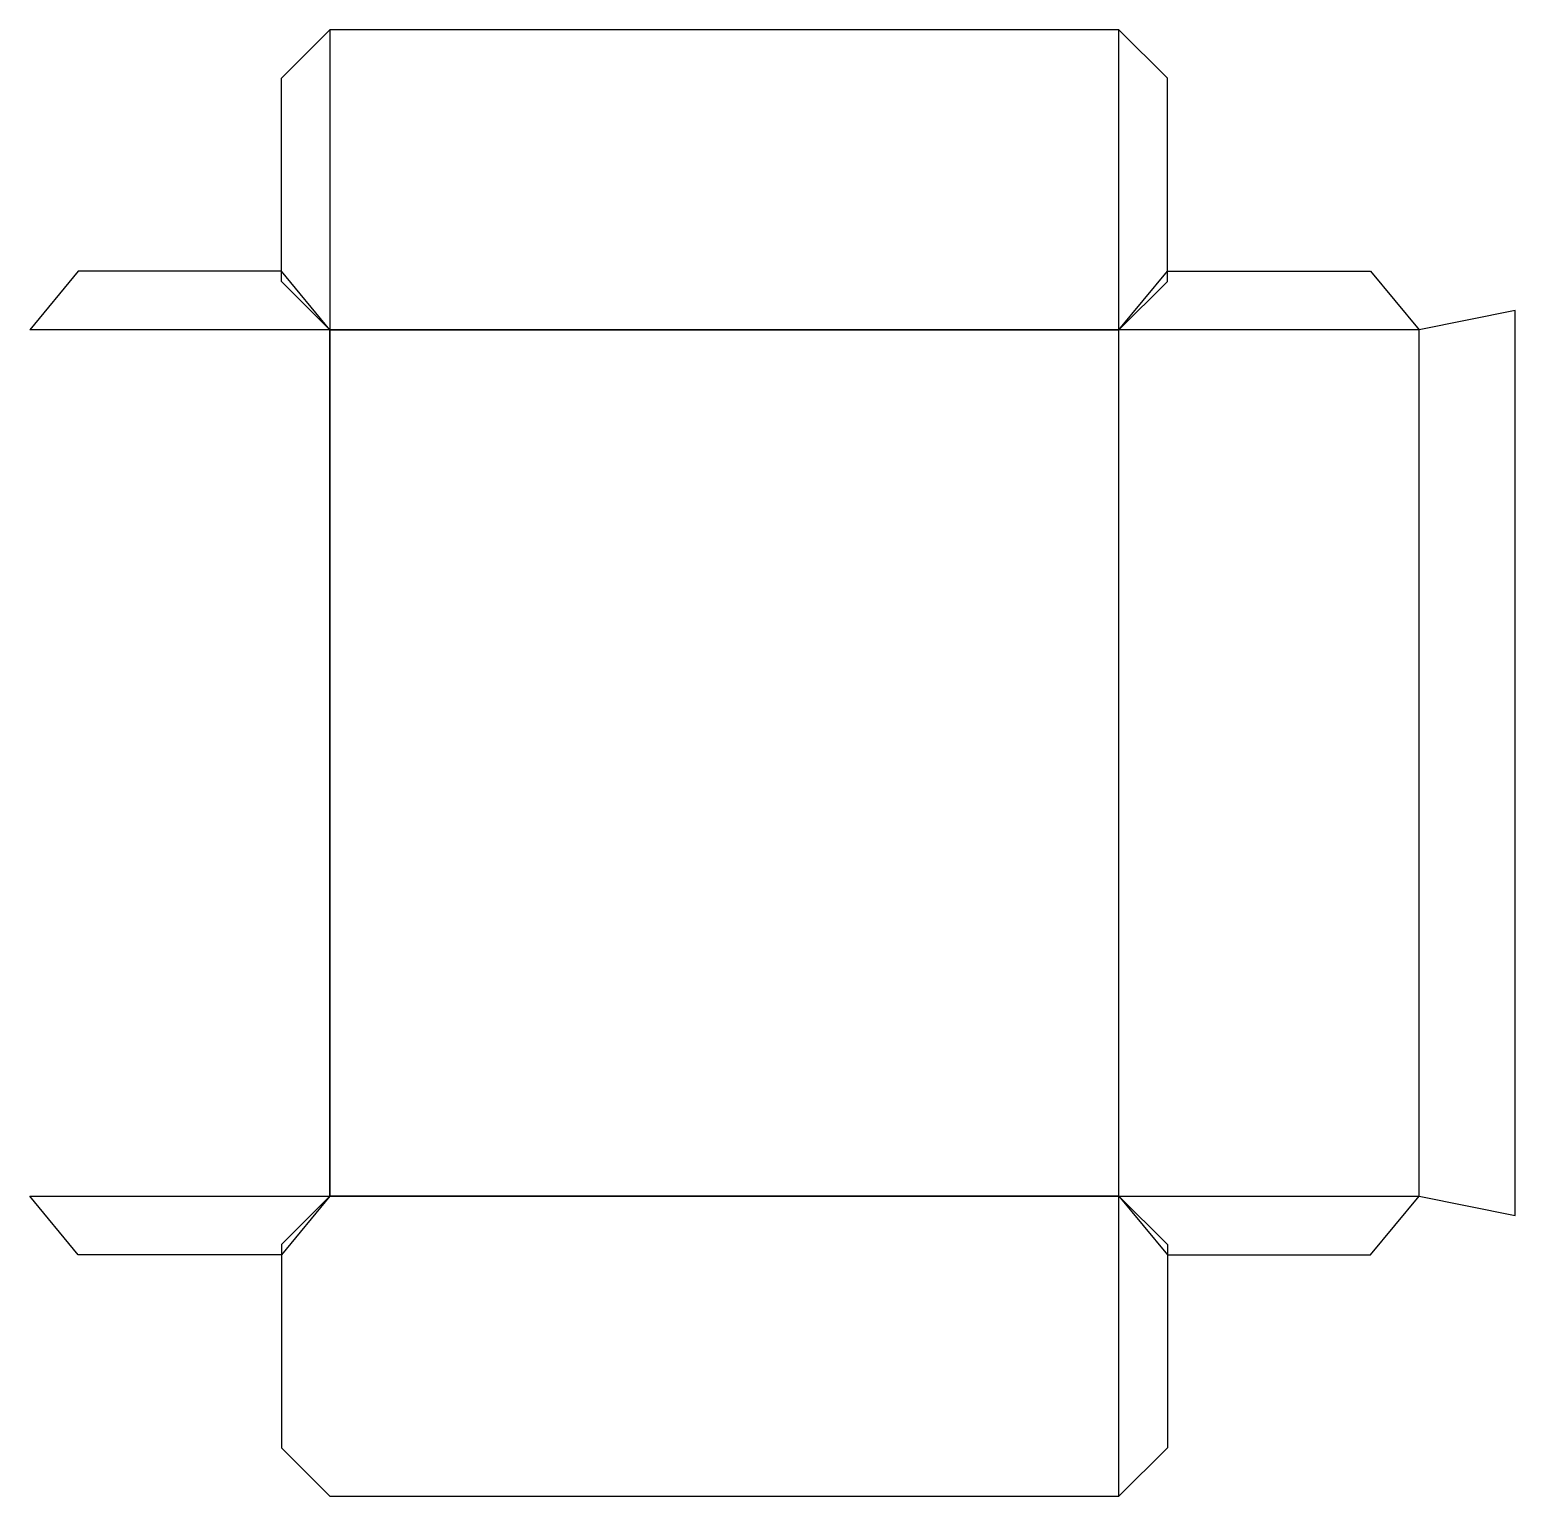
# Model space of a CAD drawing. Header units: metres. Extents: x -47 to 185, y -47 to 182.
import ezdxf

# ---------------------------------------------------------------- set-up
doc = ezdxf.new("R2010")
doc.units = ezdxf.units.M
doc.layers.add('CUT', color=1, linetype='Continuous')
doc.layers.add('SCORE', color=3, linetype='Continuous')

msp = doc.modelspace()

# ---------------------------------------------------------------- linework, layer by layer
at = {"layer": 'CUT'}
for p, q in [((-7.55, 174.23), (0, 181.78)), ((123, 181.78), (0, 181.78)), ((0, 181.78), (0, 135)), ((123, 135), (123, 181.78)), ((130.55, 174.23), (123, 181.78)), ((-7.55, 142.55), (-7.55, 174.23)), ((130.55, 142.55), (130.55, 174.23)), ((-39.23, 144.15), (-46.78, 135)), ((-7.55, 144.15), (-39.23, 144.15)), ((0, 135), (-7.55, 144.15)), ((123, 135), (130.55, 144.15)), ((130.55, 144.15), (162.23, 144.15)), ((162.23, 144.15), (169.78, 135)), ((0, 135), (-7.55, 142.55)), ((123, 135), (130.55, 142.55)), ((184.78, 138), (169.78, 135)), ((184.78, -3), (184.78, 138)), ((0, 135), (-46.78, 135)), ((0, 135), (123, 135)), ((0, 0), (0, 135)), ((169.78, 135), (123, 135)), ((169.78, 0), (169.78, 135)), ((-46.78, 0), (0, 0)), ((-39.23, -9.15), (-46.78, 0)), ((0, 0), (-7.55, -7.55)), ((0, 0), (-7.55, -9.15)), ((123, 0), (0, 0)), ((123, -46.78), (123, 0)), ((123, 0), (130.55, -7.55)), ((123, 0), (169.78, 0)), ((123, 0), (130.55, -9.15)), ((162.23, -9.15), (169.78, 0)), ((169.78, 0), (184.78, -3)), ((-7.55, -9.15), (-39.23, -9.15)), ((-7.55, -7.55), (-7.55, -39.23)), ((130.55, -7.55), (130.55, -39.23)), ((130.55, -9.15), (162.23, -9.15)), ((-7.55, -39.23), (0, -46.78)), ((130.55, -39.23), (123, -46.78)), ((0, -46.78), (123, -46.78))]:
    msp.add_line(p, q, dxfattribs=at)
at = {"layer": 'SCORE'}
for p, q in [((123, 135), (0, 135)), ((0, 135), (0, 0)), ((123, 0), (123, 135)), ((169.78, 0), (169.78, 135)), ((0, 0), (123, 0))]:
    msp.add_line(p, q, dxfattribs=at)

doc.saveas('drawing.dxf')
